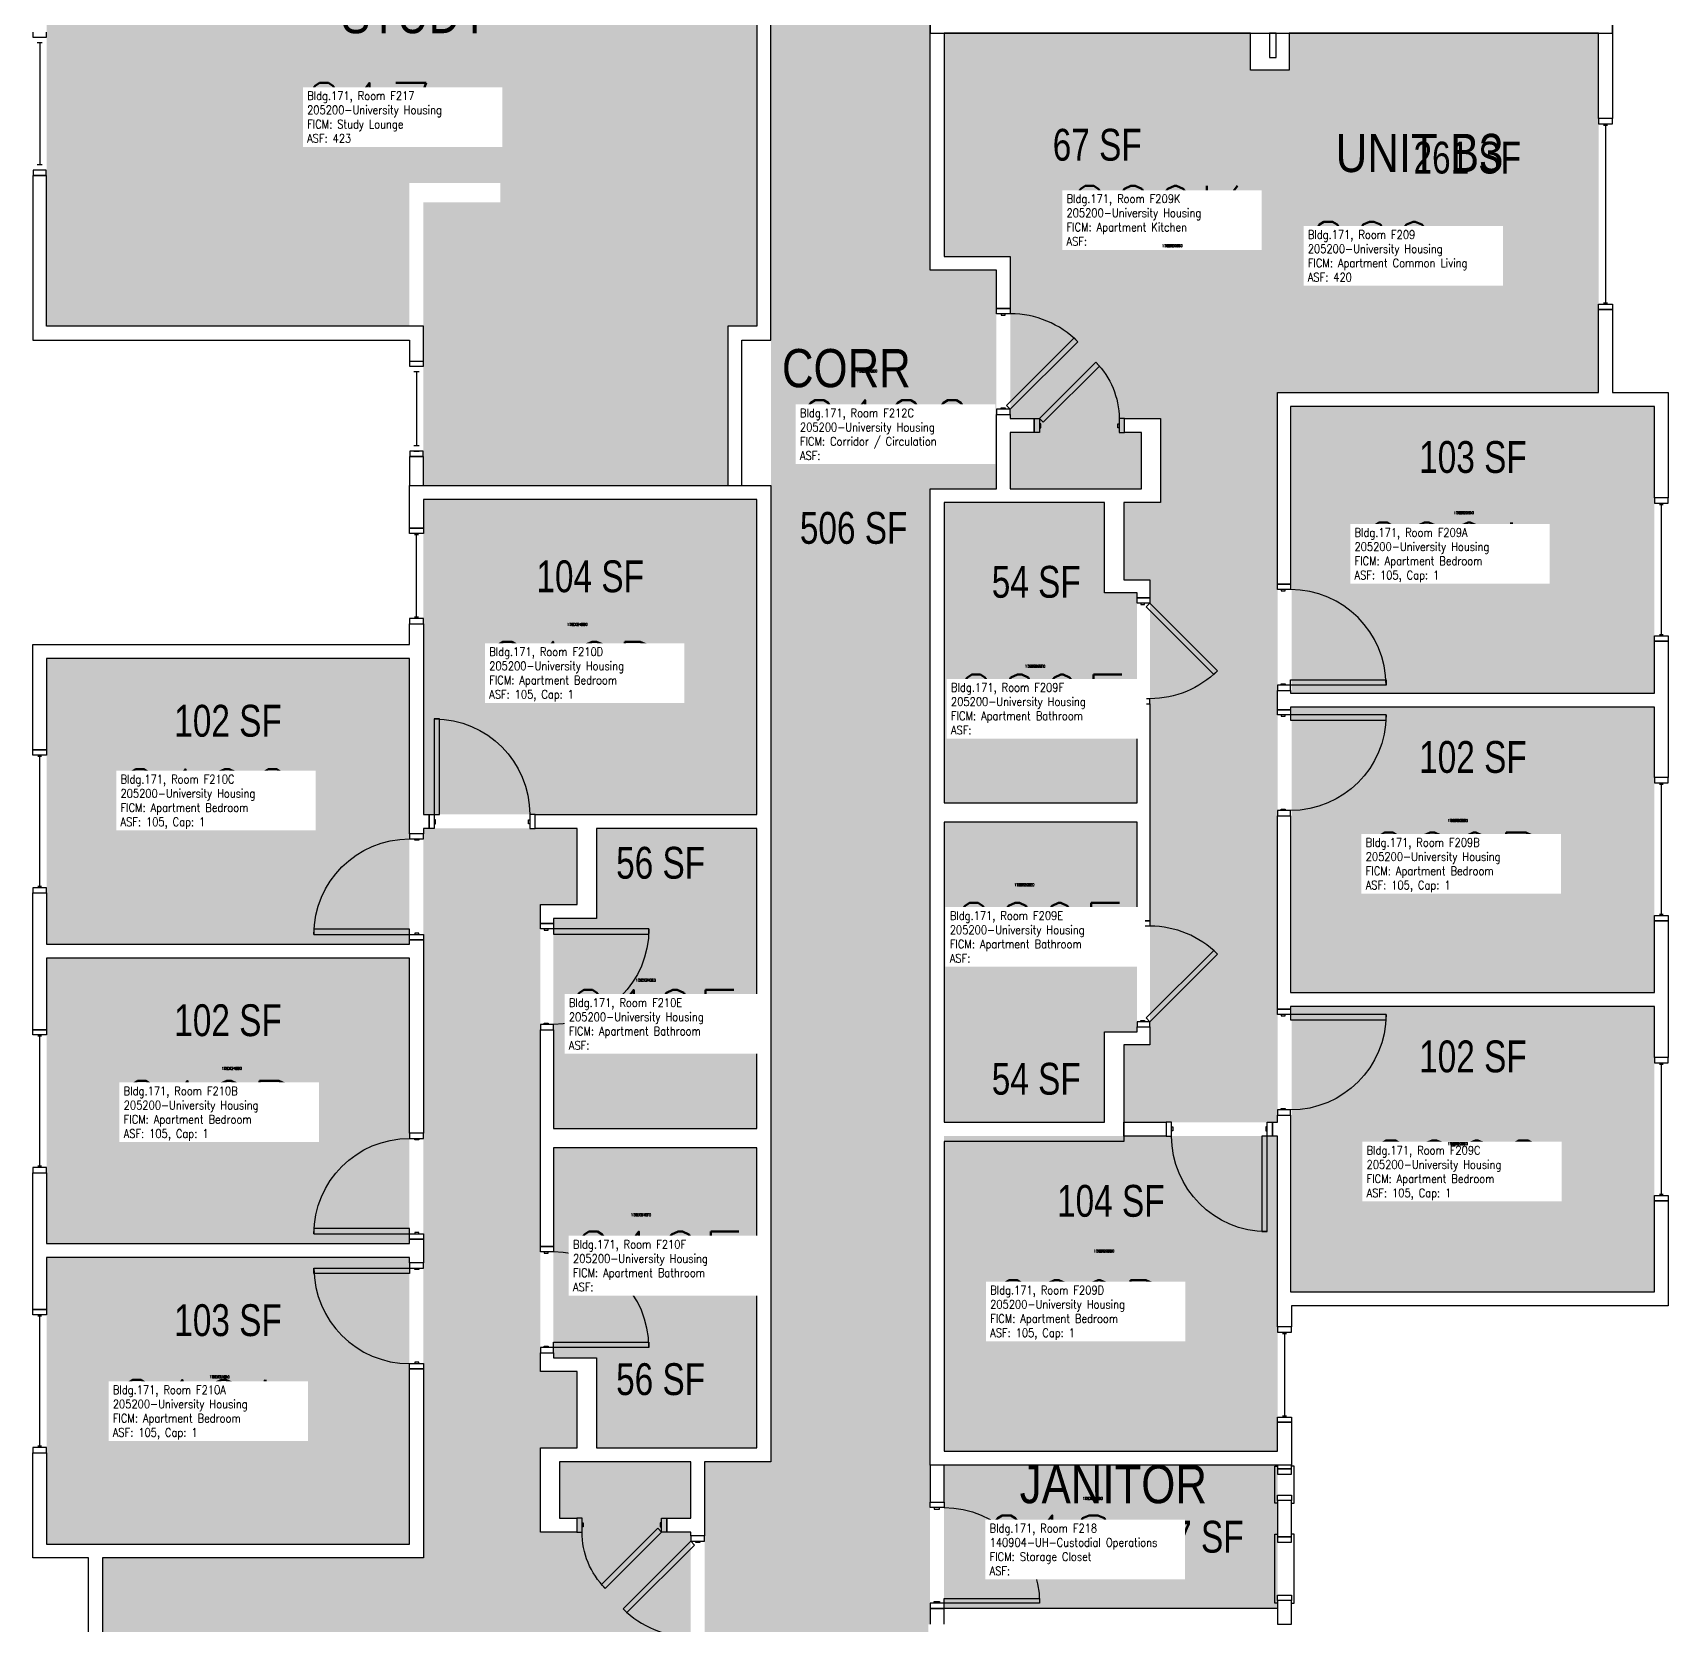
# Model space of a CAD drawing. Header units: inches. Extents: x -93 to 1642, y -75 to 1661.
# Drawn here: x 1026 to 1642, y 353 to 953 of the extents above; entities that cross this region are included whole.
import ezdxf
from ezdxf.enums import TextEntityAlignment as Align

# ---------------------------------------------------------------- set-up
doc = ezdxf.new("R2010")
doc.units = ezdxf.units.IN
doc.header["$LTSCALE"] = 96
doc.header["$MEASUREMENT"] = 0
for name, color, linetype in [('A-AREA-IDEN', 1, 'Continuous'), ('A-DOOR', 2, 'Continuous'), ('A-GLAZ', 1, 'Continuous'), ('A-IDEN-RNUM', 7, 'Continuous'), ('A-IDEN-SNUM', 4, 'Continuous'), ('A-IDEN-VNUM', 4, 'Continuous'), ('A-WALL', 5, 'Continuous'), ('AREA-TEXT', 3, 'Continuous'), ('Rooms-Category-Color', 7, 'Continuous'), ('Rooms-College-Color', 7, 'Continuous'), ('Rooms-Department-Color', 7, 'Continuous'), ('Rooms-Division-Color', 7, 'Continuous'), ('Rooms-Information', 7, 'Continuous')]:
    doc.layers.add(name, color=color, linetype=linetype)
doc.styles.add('AREA', font='arial.ttf', dxfattribs={"width": 0.75, "height": 12})
doc.styles.add('ROOMSNUMBER', font='txt.shx', dxfattribs={"height": 0.03})
doc.styles.add('ROOMVNUMBER', font='simplex.shx', dxfattribs={"width": 0.85})
doc.styles.get("Standard").update_dxf_attribs({"font": 'ARIALN.TTF'})

msp = doc.modelspace()

# ---------------------------------------------------------------- hatches: boundary and pattern name
h = msp.add_hatch()
h.set_pattern_fill('ANSI31', color=256, style=0)
h.set_pattern_definition([(225, (652.78165, 841.98048), (-0.088388348, 0.088388348), [])])
h.paths.add_polyline_path([(1236.73, 510.51), (1236.73, 451.78), (1245.94, 451.78), (1245.94, 510.51)], flags=9)
at = {"layer": 'Rooms-Category-Color', "true_color": 0xadadad}
msp.add_hatch(color=253, dxfattribs=at).paths.add_polyline_path([(1363.87, 211), (1303.88, 211), (1303.88, 332.39), (1278.88, 332.39), (1278.88, 414.72), (1303.88, 414.72), (1303.88, 1145.53), (1303.88, 1145.53), (1303.88, 1227.86), (1303.88, 1227.86), (1303.88, 1322.5), (1363.87, 1322.5), (1363.87, 1130.22), (1388.87, 1130.22), (1388.87, 1047.89), (1363.87, 1047.89), (1363.87, 863.86), (1388.87, 863.86), (1388.87, 781.53), (1363.87, 781.53), (1363.87, 353.5), (1363.25, 353.5), (1363.25, 244), (1363.87, 244), (1363.87, 243)])
at = {"layer": 'Rooms-Category-Color', "true_color": 0x728ef3}
for points in [[(1030.88, 1051.5), (1030.88, 842.75), (1167.63, 842.75), (1167.63, 896.75), (1201.88, 896.75), (1201.88, 889.5), (1172.88, 889.5), (1172.88, 782.75), (1287.63, 782.75), (1287.63, 842.75), (1298.63, 842.75), (1298.63, 1037.16), (1274.63, 1037.16), (1274.63, 1051.5)], [(1484.62, 953.25), (1369.12, 953.25), (1369.12, 869.11), (1484.62, 869.11)], [(1615.87, 953.25), (1615.87, 817.75), (1494.87, 817.75), (1494.87, 542.75), (1436.87, 542.75), (1436.87, 571.87), (1446.75, 571.87), (1446.75, 747.16), (1436.87, 747.16), (1436.87, 776.28), (1450.75, 776.28), (1450.75, 807.98), (1437.12, 807.98), (1437.12, 802.73), (1443.5, 802.73), (1443.5, 781.53), (1394.12, 781.53), (1394.12, 802.73), (1403.12, 802.73), (1403.12, 807.98), (1394.12, 807.98), (1394.12, 869.11), (1484.62, 869.11), (1484.62, 939.25), (1499.25, 939.25), (1499.25, 953.25)], [(1636.87, 704.5), (1636.87, 812.5), (1500.12, 812.5), (1500.12, 704.5), (1636.43, 704.51)], [(1298.63, 777.49), (1172.88, 777.5), (1172.88, 658.75), (1298.63, 658.75)], [(1369.12, 663.15), (1369.12, 776.28), (1429.62, 776.28), (1429.62, 742.28), (1441.87, 742.28), (1441.87, 663.14)], [(1030.88, 609.87), (1030.88, 717.5), (1167.63, 717.5), (1167.61, 609.86), (1031.32, 609.86)], [(1636.87, 591.62), (1636.87, 699.25), (1500.14, 699.26), (1500.12, 591.62), (1636.43, 591.64)], [(1051.88, 243), (1051.88, 378.5), (1172.88, 378.5), (1172.88, 653.5), (1230.88, 653.5), (1230.88, 624.75), (1217, 624.75), (1217, 448.72), (1230.88, 448.72), (1230.88, 419.97), (1217, 419.97), (1217, 388.27), (1230.63, 388.27), (1230.63, 393.52), (1224.25, 393.52), (1224.25, 414.72), (1273.63, 414.72), (1273.63, 393.52), (1264.63, 393.52), (1264.63, 388.27), (1273.63, 388.27), (1273.63, 327.14), (1183.13, 327.14), (1183.13, 257), (1168.5, 257), (1168.5, 243)], [(1221.88, 619.49), (1221.88, 540.36), (1298.63, 540.36), (1298.63, 653.49), (1238.13, 653.5), (1238.13, 619.5)], [(1441.87, 576.75), (1441.87, 655.89), (1369.12, 655.89), (1369.12, 542.76), (1429.62, 542.75), (1429.62, 576.75)], [(1030.88, 604.62), (1030.88, 497), (1167.61, 496.99), (1167.63, 604.62), (1031.32, 604.61)], [(1636.87, 586.37), (1636.87, 478.75), (1500.12, 478.75), (1500.14, 586.39), (1636.43, 586.39)], [(1369.12, 418.76), (1494.87, 418.75), (1494.87, 537.5), (1369.12, 537.5)], [(1298.63, 533.09), (1298.63, 419.97), (1238.13, 419.97), (1238.13, 453.97), (1221.88, 453.97), (1221.88, 533.11)], [(1030.88, 491.75), (1030.88, 383.75), (1167.63, 383.75), (1167.63, 491.75), (1031.32, 491.74)], [(1369.12, 413.5), (1494.87, 413.5), (1494.87, 359.5), (1369.12, 359.5)]]:
    msp.add_hatch(color=171, dxfattribs=at).paths.add_polyline_path(points)
at = {"layer": 'Rooms-College-Color', "true_color": 0xadadad}
for points in [[(1363.87, 211), (1303.88, 211), (1303.88, 332.39), (1278.88, 332.39), (1278.88, 414.72), (1303.88, 414.72), (1303.88, 1145.53), (1303.88, 1145.53), (1303.88, 1227.86), (1303.88, 1227.86), (1303.88, 1322.5), (1363.87, 1322.5), (1363.87, 1130.22), (1388.87, 1130.22), (1388.87, 1047.89), (1363.87, 1047.89), (1363.87, 863.86), (1388.87, 863.86), (1388.87, 781.53), (1363.87, 781.53), (1363.87, 353.5), (1363.25, 353.5), (1363.25, 244), (1363.87, 244), (1363.87, 243)], [(1030.88, 1051.5), (1030.88, 842.75), (1167.63, 842.75), (1167.63, 896.75), (1201.88, 896.75), (1201.88, 889.5), (1172.88, 889.5), (1172.88, 782.75), (1287.63, 782.75), (1287.63, 842.75), (1298.63, 842.75), (1298.63, 1037.16), (1274.63, 1037.16), (1274.63, 1051.5)], [(1484.62, 953.25), (1369.12, 953.25), (1369.12, 869.11), (1484.62, 869.11)], [(1615.87, 953.25), (1615.87, 817.75), (1494.87, 817.75), (1494.87, 542.75), (1436.87, 542.75), (1436.87, 571.87), (1446.75, 571.87), (1446.75, 747.16), (1436.87, 747.16), (1436.87, 776.28), (1450.75, 776.28), (1450.75, 807.98), (1437.12, 807.98), (1437.12, 802.73), (1443.5, 802.73), (1443.5, 781.53), (1394.12, 781.53), (1394.12, 802.73), (1403.12, 802.73), (1403.12, 807.98), (1394.12, 807.98), (1394.12, 869.11), (1484.62, 869.11), (1484.62, 939.25), (1499.25, 939.25), (1499.25, 953.25)], [(1636.87, 704.5), (1636.87, 812.5), (1500.12, 812.5), (1500.12, 704.5), (1636.43, 704.51)], [(1298.63, 777.49), (1172.88, 777.5), (1172.88, 658.75), (1298.63, 658.75)], [(1369.12, 663.15), (1369.12, 776.28), (1429.62, 776.28), (1429.62, 742.28), (1441.87, 742.28), (1441.87, 663.14)], [(1030.88, 609.87), (1030.88, 717.5), (1167.63, 717.5), (1167.61, 609.86), (1031.32, 609.86)], [(1636.87, 591.62), (1636.87, 699.25), (1500.14, 699.26), (1500.12, 591.62), (1636.43, 591.64)], [(1051.88, 243), (1051.88, 378.5), (1172.88, 378.5), (1172.88, 653.5), (1230.88, 653.5), (1230.88, 624.75), (1217, 624.75), (1217, 448.72), (1230.88, 448.72), (1230.88, 419.97), (1217, 419.97), (1217, 388.27), (1230.63, 388.27), (1230.63, 393.52), (1224.25, 393.52), (1224.25, 414.72), (1273.63, 414.72), (1273.63, 393.52), (1264.63, 393.52), (1264.63, 388.27), (1273.63, 388.27), (1273.63, 327.14), (1183.13, 327.14), (1183.13, 257), (1168.5, 257), (1168.5, 243)], [(1221.88, 619.49), (1221.88, 540.36), (1298.63, 540.36), (1298.63, 653.49), (1238.13, 653.5), (1238.13, 619.5)], [(1441.87, 576.75), (1441.87, 655.89), (1369.12, 655.89), (1369.12, 542.76), (1429.62, 542.75), (1429.62, 576.75)], [(1030.88, 604.62), (1030.88, 497), (1167.61, 496.99), (1167.63, 604.62), (1031.32, 604.61)], [(1636.87, 586.37), (1636.87, 478.75), (1500.12, 478.75), (1500.14, 586.39), (1636.43, 586.39)], [(1369.12, 418.76), (1494.87, 418.75), (1494.87, 537.5), (1369.12, 537.5)], [(1298.63, 533.09), (1298.63, 419.97), (1238.13, 419.97), (1238.13, 453.97), (1221.88, 453.97), (1221.88, 533.11)], [(1030.88, 491.75), (1030.88, 383.75), (1167.63, 383.75), (1167.63, 491.75), (1031.32, 491.74)], [(1369.12, 413.5), (1494.87, 413.5), (1494.87, 359.5), (1369.12, 359.5)]]:
    msp.add_hatch(color=253, dxfattribs=at).paths.add_polyline_path(points)
at = {"layer": 'Rooms-Department-Color', "true_color": 0xacacac}
msp.add_hatch(color=253, dxfattribs=at).paths.add_polyline_path([(1363.87, 211), (1303.88, 211), (1303.88, 332.39), (1278.88, 332.39), (1278.88, 414.72), (1303.88, 414.72), (1303.88, 1145.53), (1303.88, 1145.53), (1303.88, 1227.86), (1303.88, 1227.86), (1303.88, 1322.5), (1363.87, 1322.5), (1363.87, 1130.22), (1388.87, 1130.22), (1388.87, 1047.89), (1363.87, 1047.89), (1363.87, 863.86), (1388.87, 863.86), (1388.87, 781.53), (1363.87, 781.53), (1363.87, 353.5), (1363.25, 353.5), (1363.25, 244), (1363.87, 244), (1363.87, 243)])
at = {"layer": 'Rooms-Department-Color', "true_color": 0x604aed}
for points in [[(1030.88, 1051.5), (1030.88, 842.75), (1167.63, 842.75), (1167.63, 896.75), (1201.88, 896.75), (1201.88, 889.5), (1172.88, 889.5), (1172.88, 782.75), (1287.63, 782.75), (1287.63, 842.75), (1298.63, 842.75), (1298.63, 1037.16), (1274.63, 1037.16), (1274.63, 1051.5)], [(1484.62, 953.25), (1369.12, 953.25), (1369.12, 869.11), (1484.62, 869.11)], [(1615.87, 953.25), (1615.87, 817.75), (1494.87, 817.75), (1494.87, 542.75), (1436.87, 542.75), (1436.87, 571.87), (1446.75, 571.87), (1446.75, 747.16), (1436.87, 747.16), (1436.87, 776.28), (1450.75, 776.28), (1450.75, 807.98), (1437.12, 807.98), (1437.12, 802.73), (1443.5, 802.73), (1443.5, 781.53), (1394.12, 781.53), (1394.12, 802.73), (1403.12, 802.73), (1403.12, 807.98), (1394.12, 807.98), (1394.12, 869.11), (1484.62, 869.11), (1484.62, 939.25), (1499.25, 939.25), (1499.25, 953.25)], [(1636.87, 704.5), (1636.87, 812.5), (1500.12, 812.5), (1500.12, 704.5), (1636.43, 704.51)], [(1298.63, 777.49), (1172.88, 777.5), (1172.88, 658.75), (1298.63, 658.75)], [(1369.12, 663.15), (1369.12, 776.28), (1429.62, 776.28), (1429.62, 742.28), (1441.87, 742.28), (1441.87, 663.14)], [(1030.88, 609.87), (1030.88, 717.5), (1167.63, 717.5), (1167.61, 609.86), (1031.32, 609.86)], [(1636.87, 591.62), (1636.87, 699.25), (1500.14, 699.26), (1500.12, 591.62), (1636.43, 591.64)], [(1051.88, 243), (1051.88, 378.5), (1172.88, 378.5), (1172.88, 653.5), (1230.88, 653.5), (1230.88, 624.75), (1217, 624.75), (1217, 448.72), (1230.88, 448.72), (1230.88, 419.97), (1217, 419.97), (1217, 388.27), (1230.63, 388.27), (1230.63, 393.52), (1224.25, 393.52), (1224.25, 414.72), (1273.63, 414.72), (1273.63, 393.52), (1264.63, 393.52), (1264.63, 388.27), (1273.63, 388.27), (1273.63, 327.14), (1183.13, 327.14), (1183.13, 257), (1168.5, 257), (1168.5, 243)], [(1221.88, 619.49), (1221.88, 540.36), (1298.63, 540.36), (1298.63, 653.49), (1238.13, 653.5), (1238.13, 619.5)], [(1441.87, 576.75), (1441.87, 655.89), (1369.12, 655.89), (1369.12, 542.76), (1429.62, 542.75), (1429.62, 576.75)], [(1030.88, 604.62), (1030.88, 497), (1167.61, 496.99), (1167.63, 604.62), (1031.32, 604.61)], [(1636.87, 586.37), (1636.87, 478.75), (1500.12, 478.75), (1500.14, 586.39), (1636.43, 586.39)], [(1369.12, 418.76), (1494.87, 418.75), (1494.87, 537.5), (1369.12, 537.5)], [(1298.63, 533.09), (1298.63, 419.97), (1238.13, 419.97), (1238.13, 453.97), (1221.88, 453.97), (1221.88, 533.11)], [(1030.88, 491.75), (1030.88, 383.75), (1167.63, 383.75), (1167.63, 491.75), (1031.32, 491.74)], [(1369.12, 413.5), (1494.87, 413.5), (1494.87, 359.5), (1369.12, 359.5)]]:
    msp.add_hatch(color=173, dxfattribs=at).paths.add_polyline_path(points)
at = {"layer": 'Rooms-Division-Color', "true_color": 0xadadad}
msp.add_hatch(color=253, dxfattribs=at).paths.add_polyline_path([(1363.87, 211), (1303.88, 211), (1303.88, 332.39), (1278.88, 332.39), (1278.88, 414.72), (1303.88, 414.72), (1303.88, 1145.53), (1303.88, 1145.53), (1303.88, 1227.86), (1303.88, 1227.86), (1303.88, 1322.5), (1363.87, 1322.5), (1363.87, 1130.22), (1388.87, 1130.22), (1388.87, 1047.89), (1363.87, 1047.89), (1363.87, 863.86), (1388.87, 863.86), (1388.87, 781.53), (1363.87, 781.53), (1363.87, 353.5), (1363.25, 353.5), (1363.25, 244), (1363.87, 244), (1363.87, 243)])
at = {"layer": 'Rooms-Division-Color', "true_color": 0x604aed}
for points in [[(1030.88, 1051.5), (1030.88, 842.75), (1167.63, 842.75), (1167.63, 896.75), (1201.88, 896.75), (1201.88, 889.5), (1172.88, 889.5), (1172.88, 782.75), (1287.63, 782.75), (1287.63, 842.75), (1298.63, 842.75), (1298.63, 1037.16), (1274.63, 1037.16), (1274.63, 1051.5)], [(1484.62, 953.25), (1369.12, 953.25), (1369.12, 869.11), (1484.62, 869.11)], [(1615.87, 953.25), (1615.87, 817.75), (1494.87, 817.75), (1494.87, 542.75), (1436.87, 542.75), (1436.87, 571.87), (1446.75, 571.87), (1446.75, 747.16), (1436.87, 747.16), (1436.87, 776.28), (1450.75, 776.28), (1450.75, 807.98), (1437.12, 807.98), (1437.12, 802.73), (1443.5, 802.73), (1443.5, 781.53), (1394.12, 781.53), (1394.12, 802.73), (1403.12, 802.73), (1403.12, 807.98), (1394.12, 807.98), (1394.12, 869.11), (1484.62, 869.11), (1484.62, 939.25), (1499.25, 939.25), (1499.25, 953.25)], [(1636.87, 704.5), (1636.87, 812.5), (1500.12, 812.5), (1500.12, 704.5), (1636.43, 704.51)], [(1298.63, 777.49), (1172.88, 777.5), (1172.88, 658.75), (1298.63, 658.75)], [(1369.12, 663.15), (1369.12, 776.28), (1429.62, 776.28), (1429.62, 742.28), (1441.87, 742.28), (1441.87, 663.14)], [(1030.88, 609.87), (1030.88, 717.5), (1167.63, 717.5), (1167.61, 609.86), (1031.32, 609.86)], [(1636.87, 591.62), (1636.87, 699.25), (1500.14, 699.26), (1500.12, 591.62), (1636.43, 591.64)], [(1051.88, 243), (1051.88, 378.5), (1172.88, 378.5), (1172.88, 653.5), (1230.88, 653.5), (1230.88, 624.75), (1217, 624.75), (1217, 448.72), (1230.88, 448.72), (1230.88, 419.97), (1217, 419.97), (1217, 388.27), (1230.63, 388.27), (1230.63, 393.52), (1224.25, 393.52), (1224.25, 414.72), (1273.63, 414.72), (1273.63, 393.52), (1264.63, 393.52), (1264.63, 388.27), (1273.63, 388.27), (1273.63, 327.14), (1183.13, 327.14), (1183.13, 257), (1168.5, 257), (1168.5, 243)], [(1221.88, 619.49), (1221.88, 540.36), (1298.63, 540.36), (1298.63, 653.49), (1238.13, 653.5), (1238.13, 619.5)], [(1441.87, 576.75), (1441.87, 655.89), (1369.12, 655.89), (1369.12, 542.76), (1429.62, 542.75), (1429.62, 576.75)], [(1030.88, 604.62), (1030.88, 497), (1167.61, 496.99), (1167.63, 604.62), (1031.32, 604.61)], [(1636.87, 586.37), (1636.87, 478.75), (1500.12, 478.75), (1500.14, 586.39), (1636.43, 586.39)], [(1369.12, 418.76), (1494.87, 418.75), (1494.87, 537.5), (1369.12, 537.5)], [(1298.63, 533.09), (1298.63, 419.97), (1238.13, 419.97), (1238.13, 453.97), (1221.88, 453.97), (1221.88, 533.11)], [(1030.88, 491.75), (1030.88, 383.75), (1167.63, 383.75), (1167.63, 491.75), (1031.32, 491.74)], [(1369.12, 413.5), (1494.87, 413.5), (1494.87, 359.5), (1369.12, 359.5)]]:
    msp.add_hatch(color=173, dxfattribs=at).paths.add_polyline_path(points)

# ---------------------------------------------------------------- linework, layer by layer
at = {"layer": 'A-DOOR'}
for p, q in [((1363.87, 397.5), (1363.87, 399.5)), ((1363.87, 399.5), (1369.12, 399.5)), ((1369.12, 397.5), (1363.87, 397.5)), ((1365.37, 397.5), (1365.37, 396.87)), ((1367.37, 397.5), (1365.37, 397.5)), ((1365.37, 396.87), (1367.37, 396.87)), ((1367.37, 396.87), (1367.37, 397.5)), ((1369.12, 399.5), (1369.12, 397.5)), ((1363.87, 361.5), (1363.87, 359.5)), ((1369.12, 361.5), (1363.87, 361.5)), ((1363.87, 359.5), (1369.12, 359.5)), ((1365.37, 361.5), (1365.37, 362.12)), ((1365.37, 362.12), (1367.37, 362.12)), ((1367.37, 361.5), (1365.37, 361.5)), ((1367.37, 362.12), (1367.37, 361.5)), ((1369.12, 361.5), (1369.12, 363.25)), ((1369.12, 363.25), (1405.12, 363.25)), ((1405.12, 361.5), (1369.12, 361.5)), ((1369.12, 359.5), (1369.12, 361.5)), ((1405.12, 363.25), (1405.12, 361.5))]:
    msp.add_line(p, q, dxfattribs=at)
for points in [[(1388.87, 847.47), (1388.87, 849.47), (1394.12, 849.47), (1394.12, 847.47)], [(1390.62, 847.47), (1390.62, 846.97), (1392.12, 846.97), (1392.12, 847.47)], [(1394.12, 811.47), (1392.71, 812.88), (1418.17, 838.34), (1419.58, 836.92)], [(1405.12, 807.98), (1406.54, 806.57), (1427.75, 827.78), (1426.34, 829.19)], [(1388.87, 811.47), (1388.87, 809.47), (1394.12, 809.47), (1394.12, 811.47)], [(1390.62, 811.47), (1390.62, 811.97), (1392.12, 811.97), (1392.12, 811.47)], [(1405.12, 802.73), (1403.12, 802.73), (1403.12, 807.98), (1405.12, 807.98)], [(1435.12, 802.73), (1437.12, 802.73), (1437.12, 807.98), (1435.12, 807.98)], [(1405.12, 804.48), (1405.62, 804.48), (1405.62, 805.98), (1405.12, 805.98)], [(1435.12, 804.48), (1434.62, 804.48), (1434.62, 805.98), (1435.12, 805.98)], [(1441.87, 738.39), (1441.87, 740.39), (1446.75, 740.39), (1446.75, 738.39)], [(1494.87, 743.5), (1494.87, 745.5), (1499.75, 745.5), (1499.75, 743.5)], [(1496.25, 743.5), (1496.25, 743), (1497.75, 743), (1497.75, 743.5)], [(1443.25, 738.39), (1443.25, 737.89), (1444.75, 737.89), (1444.75, 738.39)], [(1446.75, 738.39), (1445.34, 736.98), (1470.79, 711.52), (1472.21, 712.93)], [(1499.75, 707.5), (1499.75, 709.5), (1535.75, 709.5), (1535.75, 707.5)], [(1443.25, 702.39), (1443.25, 702.89), (1444.75, 702.89), (1444.75, 702.39)], [(1494.87, 707.5), (1494.87, 705.5), (1499.75, 705.5), (1499.75, 707.5)], [(1496.25, 707.5), (1496.25, 708), (1497.75, 708), (1497.75, 707.5)], [(1441.87, 702.39), (1441.87, 700.39), (1446.75, 700.39), (1446.75, 702.39)], [(1494.87, 696.24), (1494.87, 698.24), (1499.75, 698.24), (1499.75, 696.24)], [(1177, 658.75), (1179, 658.75), (1179, 694.75), (1177, 694.75)], [(1496.25, 696.24), (1496.25, 695.74), (1497.75, 695.74), (1497.75, 696.24)], [(1499.75, 696.24), (1499.75, 694.24), (1535.75, 694.24), (1535.75, 696.24)], [(1494.87, 660.24), (1494.87, 658.24), (1499.75, 658.24), (1499.75, 660.24)], [(1496.25, 660.24), (1496.25, 660.74), (1497.75, 660.74), (1497.75, 660.24)], [(1177, 653.5), (1175, 653.5), (1175, 658.75), (1177, 658.75)], [(1177, 655.25), (1177.5, 655.25), (1177.5, 656.75), (1177, 656.75)], [(1213, 655.25), (1212.5, 655.25), (1212.5, 656.75), (1213, 656.75)], [(1213, 653.5), (1215, 653.5), (1215, 658.75), (1213, 658.75)], [(1172.88, 649.5), (1172.88, 651.5), (1167.63, 651.5), (1167.63, 649.5)], [(1171.13, 649.5), (1171.13, 649), (1169.63, 649), (1169.63, 649.5)], [(1217, 615.61), (1217, 617.61), (1221.88, 617.61), (1221.88, 615.61)], [(1441.87, 616.64), (1441.87, 618.64), (1446.75, 618.64), (1446.75, 616.64)], [(1443.25, 616.64), (1443.25, 616.14), (1444.75, 616.14), (1444.75, 616.64)], [(1167.63, 613.5), (1167.63, 615.5), (1131.63, 615.5), (1131.63, 613.5)], [(1172.88, 613.5), (1172.88, 611.5), (1167.63, 611.5), (1167.63, 613.5)], [(1171.13, 613.5), (1171.13, 614), (1169.63, 614), (1169.63, 613.5)], [(1218.38, 615.61), (1218.38, 615.11), (1219.88, 615.11), (1219.88, 615.61)], [(1221.88, 615.61), (1221.88, 613.61), (1257.88, 613.61), (1257.88, 615.61)], [(1446.75, 580.64), (1445.34, 582.05), (1470.79, 607.51), (1472.21, 606.1)], [(1217, 579.61), (1217, 577.61), (1221.88, 577.61), (1221.88, 579.61)], [(1218.38, 579.61), (1218.38, 580.11), (1219.88, 580.11), (1219.88, 579.61)], [(1441.87, 580.64), (1441.87, 578.64), (1446.75, 578.64), (1446.75, 580.64)], [(1443.25, 580.64), (1443.25, 581.14), (1444.75, 581.14), (1444.75, 580.64)], [(1494.87, 583.37), (1494.87, 585.37), (1499.75, 585.37), (1499.75, 583.37)], [(1496.25, 583.37), (1496.25, 582.87), (1497.75, 582.87), (1497.75, 583.37)], [(1499.75, 583.37), (1499.75, 581.37), (1535.75, 581.37), (1535.75, 583.37)], [(1454.88, 542.75), (1452.88, 542.75), (1452.88, 537.5), (1454.88, 537.5)], [(1490.88, 542.75), (1492.88, 542.75), (1492.88, 537.5), (1490.88, 537.5)], [(1494.87, 547.37), (1494.87, 545.37), (1499.75, 545.37), (1499.75, 547.37)], [(1496.25, 547.37), (1496.25, 547.87), (1497.75, 547.87), (1497.75, 547.37)], [(1172.88, 536.62), (1172.88, 538.62), (1167.63, 538.62), (1167.63, 536.62)], [(1171.13, 536.62), (1171.13, 536.12), (1169.63, 536.12), (1169.63, 536.62)], [(1454.88, 541), (1455.38, 541), (1455.38, 539.5), (1454.88, 539.5)], [(1490.88, 537.5), (1488.88, 537.5), (1488.88, 501.5), (1490.88, 501.5)], [(1490.88, 541), (1490.38, 541), (1490.38, 539.5), (1490.88, 539.5)], [(1167.63, 500.62), (1167.63, 502.62), (1131.63, 502.62), (1131.63, 500.62)], [(1172.88, 500.62), (1172.88, 498.62), (1167.63, 498.62), (1167.63, 500.62)], [(1171.13, 500.62), (1171.13, 501.12), (1169.63, 501.12), (1169.63, 500.62)], [(1217, 493.86), (1217, 495.86), (1221.88, 495.86), (1221.88, 493.86)], [(1218.38, 493.86), (1218.38, 493.36), (1219.88, 493.36), (1219.88, 493.86)], [(1167.63, 487.75), (1167.63, 485.75), (1131.63, 485.75), (1131.63, 487.75)], [(1172.88, 487.75), (1172.88, 489.75), (1167.63, 489.75), (1167.63, 487.75)], [(1171.13, 487.75), (1171.13, 487.25), (1169.63, 487.25), (1169.63, 487.75)], [(1217, 457.86), (1217, 455.86), (1221.88, 455.86), (1221.88, 457.86)], [(1218.38, 457.86), (1218.38, 458.36), (1219.88, 458.36), (1219.88, 457.86)], [(1221.88, 457.86), (1221.88, 459.86), (1257.88, 459.86), (1257.88, 457.86)], [(1172.88, 451.75), (1172.88, 449.75), (1167.63, 449.75), (1167.63, 451.75)], [(1171.13, 451.75), (1171.13, 452.25), (1169.63, 452.25), (1169.63, 451.75)], [(1232.67, 393.52), (1230.67, 393.52), (1230.67, 388.27), (1232.67, 388.27)], [(1232.67, 391.77), (1233.17, 391.77), (1233.17, 390.27), (1232.67, 390.27)], [(1262.67, 388.27), (1261.26, 389.68), (1240.05, 368.47), (1241.46, 367.05)], [(1262.67, 391.77), (1262.17, 391.77), (1262.17, 390.27), (1262.67, 390.27)], [(1262.67, 393.52), (1264.67, 393.52), (1264.67, 388.27), (1262.67, 388.27)], [(1273.63, 384.78), (1275.04, 383.37), (1249.58, 357.91), (1248.17, 359.32)], [(1278.88, 384.78), (1278.88, 386.78), (1273.63, 386.78), (1273.63, 384.78)], [(1277.13, 384.78), (1277.13, 384.28), (1275.63, 384.28), (1275.63, 384.78)]]:
    msp.add_lwpolyline(points, close=True, dxfattribs=at)
for centre, start, end in [((1394.12, 811.47), 45, 90), ((1499.75, 707.5), 0, 90), ((1446.75, 580.64), 45, 90), ((1221.88, 457.86), 0, 90), ((1167.63, 487.75), 180, 270), ((1273.63, 384.78), 225, 270)]:
    msp.add_arc(centre, 36, start, end, dxfattribs=at)
at = {"layer": 'A-DOOR', "extrusion": (0, 0, -1)}
for centre, radius, start, end in [((-1405.12, 807.98), 30, 135, 180), ((-1446.75, 738.39), 36, 225, 270), ((-1177, 658.75), 36, 90, 180), ((-1499.75, 696.24), 36, 180, 270), ((-1167.63, 613.5), 36, 0, 90), ((-1221.88, 615.61), 36, 180, 270), ((-1499.75, 583.37), 36, 180, 270), ((-1167.63, 500.62), 36, 0, 90), ((-1490.88, 537.5), 36, 270, 0), ((-1369.12, 361.5), 36, 90, 180), ((-1262.67, 388.27), 30, 315, 0)]:
    msp.add_arc(centre, radius, start, end, dxfattribs=at)
at = {"layer": 'A-GLAZ'}
for p, q in [((1025.75, 951.57), (1025.75, 953.57)), ((1030.75, 951.57), (1025.75, 951.57)), ((1029.25, 949.57), (1027.25, 949.57)), ((1028.25, 949.57), (1028.25, 903.57)), ((1030.75, 953.57), (1030.75, 951.57)), ((1617.75, 918.62), (1619.25, 918.62)), ((1618.5, 918.62), (1618.5, 851.62)), ((1025.75, 901.57), (1025.75, 899.57)), ((1030.75, 901.57), (1025.75, 901.57)), ((1029.25, 903.57), (1027.25, 903.57)), ((1030.75, 899.57), (1030.75, 901.57)), ((1025.75, 899.57), (1030.75, 899.57)), ((1617.75, 851.62), (1619.25, 851.62)), ((1167.75, 827.63), (1167.75, 829.63)), ((1167.75, 829.63), (1172.75, 829.63)), ((1172.75, 827.63), (1167.75, 827.63)), ((1171.25, 827.63), (1169.25, 827.63)), ((1172.75, 829.63), (1172.75, 827.63)), ((1171.25, 825.63), (1169.25, 825.63)), ((1170.25, 825.63), (1170.25, 797.63)), ((1167.75, 795.63), (1167.75, 793.63)), ((1172.75, 795.63), (1167.75, 795.63)), ((1171.25, 797.63), (1169.25, 797.63)), ((1169.25, 795.63), (1171.25, 795.63)), ((1172.75, 793.63), (1172.75, 795.63)), ((1167.75, 793.63), (1172.75, 793.63)), ((1638.75, 775.59), (1640.25, 775.59)), ((1639.5, 775.59), (1639.5, 726.59)), ((1171, 764.12), (1169.5, 764.12)), ((1170.25, 733.12), (1170.25, 764.12)), ((1171, 733.12), (1169.5, 733.12)), ((1638.75, 726.59), (1640.25, 726.59)), ((1029, 680.65), (1027.5, 680.65)), ((1028.25, 631.65), (1028.25, 680.65)), ((1638.75, 670.12), (1640.25, 670.12)), ((1639.5, 670.12), (1639.5, 621.12)), ((1029, 631.65), (1027.5, 631.65)), ((1638.75, 621.12), (1640.25, 621.12)), ((1029, 575.12), (1027.5, 575.12)), ((1028.25, 526.12), (1028.25, 575.12)), ((1638.75, 564.6), (1640.25, 564.6)), ((1639.5, 564.6), (1639.5, 515.6)), ((1029, 526.12), (1027.5, 526.12)), ((1638.75, 515.6), (1640.25, 515.6)), ((1029, 469.65), (1027.5, 469.65)), ((1028.25, 420.65), (1028.25, 469.65)), ((1496.75, 463.13), (1498.25, 463.13)), ((1497.5, 463.13), (1497.5, 432.13)), ((1496.75, 432.13), (1498.25, 432.13)), ((1029, 420.65), (1027.5, 420.65)), ((1493.87, 399.13), (1493.87, 413.13)), ((1493.87, 413.13), (1494.87, 413.13)), ((1501.12, 413.13), (1500.12, 413.13)), ((1501.12, 399.13), (1501.12, 413.13)), ((1500.12, 412.13), (1494.87, 412.13)), ((1494.87, 412.13), (1494.87, 410.13)), ((1494.87, 410.13), (1500.12, 410.13)), ((1500.12, 410.13), (1500.12, 412.13)), ((1494.87, 400.13), (1494.87, 402.13)), ((1494.87, 402.13), (1500.12, 402.13)), ((1500.12, 402.13), (1500.12, 400.13)), ((1494.87, 399.13), (1493.87, 399.13)), ((1500.12, 400.13), (1494.87, 400.13)), ((1500.12, 399.13), (1501.12, 399.13)), ((1493.87, 361.5), (1493.87, 387.5)), ((1493.87, 387.5), (1494.87, 387.5)), ((1500.12, 386.5), (1494.87, 386.5)), ((1494.87, 386.5), (1494.87, 384.5)), ((1494.87, 384.5), (1500.12, 384.5)), ((1501.12, 387.5), (1500.12, 387.5)), ((1500.12, 384.5), (1500.12, 386.5)), ((1501.12, 361.5), (1501.12, 387.5)), ((1494.87, 362.5), (1494.87, 364.5)), ((1494.87, 364.5), (1500.12, 364.5)), ((1500.12, 364.5), (1500.12, 362.5)), ((1494.87, 361.5), (1493.87, 361.5)), ((1500.12, 362.5), (1494.87, 362.5)), ((1500.12, 361.5), (1501.12, 361.5))]:
    msp.add_line(p, q, dxfattribs=at)
for points in [[(1621.12, 919.12), (1621.12, 921.12), (1615.87, 921.12), (1615.87, 919.12)], [(1621.12, 851.12), (1621.12, 849.12), (1615.87, 849.12), (1615.87, 851.12)], [(1642.12, 776.09), (1642.12, 778.09), (1636.87, 778.09), (1636.87, 776.09)], [(1167.63, 764.62), (1167.63, 766.62), (1172.88, 766.62), (1172.88, 764.62)], [(1167.63, 732.62), (1167.63, 730.62), (1172.88, 730.62), (1172.88, 732.62)], [(1642.12, 726.09), (1642.12, 724.09), (1636.87, 724.09), (1636.87, 726.09)], [(1025.63, 681.15), (1025.63, 683.15), (1030.88, 683.15), (1030.88, 681.15)], [(1642.12, 670.62), (1642.12, 672.62), (1636.87, 672.62), (1636.87, 670.62)], [(1025.63, 631.15), (1025.63, 629.15), (1030.88, 629.15), (1030.88, 631.15)], [(1642.12, 620.62), (1642.12, 618.62), (1636.87, 618.62), (1636.87, 620.62)], [(1025.63, 575.62), (1025.63, 577.62), (1030.88, 577.62), (1030.88, 575.62)], [(1642.12, 565.1), (1642.12, 567.1), (1636.87, 567.1), (1636.87, 565.1)], [(1025.63, 525.62), (1025.63, 523.62), (1030.88, 523.62), (1030.88, 525.62)], [(1642.12, 515.1), (1642.12, 513.1), (1636.87, 513.1), (1636.87, 515.1)], [(1025.63, 470.15), (1025.63, 472.15), (1030.88, 472.15), (1030.88, 470.15)], [(1500.12, 463.63), (1500.12, 465.63), (1494.87, 465.63), (1494.87, 463.63)], [(1500.12, 431.63), (1500.12, 429.63), (1494.87, 429.63), (1494.87, 431.63)], [(1025.63, 420.15), (1025.63, 418.15), (1030.88, 418.15), (1030.88, 420.15)]]:
    msp.add_lwpolyline(points, close=True, dxfattribs=at)
at = {"layer": 'A-WALL'}
for p, q in [((1363.87, 1047.89), (1363.87, 953.25)), ((1298.63, 987.41), (1298.63, 842.75)), ((1303.88, 837.5), (1303.88, 987.41)), ((1621.12, 953.25), (1621.12, 990.61)), ((1363.87, 863.86), (1363.87, 958.5)), ((1621.12, 958.5), (1621.12, 921.12)), ((1363.87, 953.25), (1621.12, 953.25)), ((1369.12, 953.25), (1369.12, 869.11)), ((1484.62, 953.25), (1369.12, 953.25)), ((1484.62, 939.25), (1484.62, 953.25)), ((1494.37, 953.25), (1491.87, 953.25)), ((1491.87, 953.25), (1491.87, 944.12)), ((1494.37, 944.12), (1494.37, 953.25)), ((1615.87, 953.25), (1499.25, 953.25)), ((1499.25, 953.25), (1499.25, 939.25)), ((1615.87, 921.12), (1615.87, 953.25)), ((1491.87, 944.12), (1494.37, 944.12)), ((1499.25, 939.25), (1484.62, 939.25)), ((1621.12, 921.12), (1615.87, 921.12)), ((1025.63, 899.57), (1025.63, 837.5)), ((1030.88, 899.57), (1025.63, 899.57)), ((1030.88, 842.75), (1030.88, 899.57)), ((1388.87, 863.86), (1363.87, 863.86)), ((1369.12, 869.11), (1394.12, 869.11)), ((1388.87, 849.47), (1388.87, 863.86)), ((1394.12, 869.11), (1394.12, 849.47)), ((1394.12, 849.47), (1388.87, 849.47)), ((1615.87, 817.75), (1615.87, 849.12)), ((1615.87, 849.12), (1621.12, 849.12)), ((1621.12, 849.12), (1621.12, 817.75)), ((1172.88, 842.75), (1030.88, 842.75)), ((1172.88, 829.63), (1172.88, 842.75)), ((1287.63, 842.75), (1287.63, 782.75)), ((1298.63, 842.75), (1287.63, 842.75)), ((1025.63, 837.5), (1167.63, 837.5)), ((1167.63, 837.5), (1167.63, 829.63)), ((1292.88, 782.75), (1292.88, 837.5)), ((1292.88, 837.5), (1303.88, 837.5)), ((1167.63, 829.63), (1172.88, 829.63)), ((1494.87, 817.75), (1615.87, 817.75)), ((1494.87, 745.5), (1494.87, 817.75)), ((1621.12, 817.75), (1642.12, 817.75)), ((1642.12, 817.75), (1642.12, 778.09)), ((1388.87, 781.53), (1388.87, 809.47)), ((1388.87, 809.47), (1394.12, 809.47)), ((1394.12, 809.47), (1394.12, 807.98)), ((1394.12, 807.98), (1403.12, 807.98)), ((1403.12, 807.98), (1403.12, 802.73)), ((1437.12, 807.98), (1450.75, 807.98)), ((1437.12, 802.73), (1437.12, 807.98)), ((1450.75, 807.98), (1450.75, 776.28)), ((1636.87, 812.5), (1499.75, 812.5)), ((1499.75, 812.5), (1499.75, 745.5)), ((1636.87, 778.09), (1636.87, 812.5)), ((1403.12, 802.73), (1394.12, 802.73)), ((1394.12, 802.73), (1394.12, 781.53)), ((1443.5, 802.73), (1437.12, 802.73)), ((1443.5, 781.53), (1443.5, 802.73)), ((1167.63, 793.63), (1167.63, 782.75)), ((1172.88, 793.63), (1167.63, 793.63)), ((1172.88, 782.75), (1172.88, 793.63)), ((1167.63, 782.75), (1172.88, 782.75)), ((1167.63, 766.62), (1167.63, 782.75)), ((1167.63, 782.75), (1303.88, 782.75)), ((1172.88, 777.5), (1172.88, 766.62)), ((1298.63, 777.5), (1172.88, 777.5)), ((1287.63, 782.75), (1292.88, 782.75)), ((1298.63, 658.75), (1298.63, 777.5)), ((1303.88, 782.75), (1303.88, 654.12)), ((1363.87, 542.12), (1363.87, 781.53)), ((1363.87, 781.53), (1388.87, 781.53)), ((1394.12, 781.53), (1443.5, 781.53)), ((1642.12, 778.09), (1636.87, 778.09)), ((1369.12, 776.28), (1369.12, 663.14)), ((1429.62, 776.28), (1369.12, 776.28)), ((1429.62, 742.28), (1429.62, 776.28)), ((1436.87, 776.28), (1436.87, 747.16)), ((1450.75, 776.28), (1436.87, 776.28)), ((1172.88, 766.62), (1167.63, 766.62)), ((1436.87, 747.16), (1446.75, 747.16)), ((1446.75, 747.16), (1446.75, 740.39)), ((1441.87, 742.28), (1429.62, 742.28)), ((1441.87, 740.39), (1441.87, 742.28)), ((1446.75, 740.39), (1441.87, 740.39)), ((1499.75, 745.5), (1494.87, 745.5)), ((1167.63, 722.75), (1167.63, 730.62)), ((1167.63, 730.62), (1172.88, 730.62)), ((1172.88, 730.62), (1172.88, 722.12)), ((1025.63, 722.75), (1167.63, 722.75)), ((1025.63, 683.15), (1025.63, 722.75)), ((1172.88, 722.12), (1172.88, 658.75)), ((1636.87, 704.5), (1636.87, 724.09)), ((1636.87, 724.09), (1642.12, 724.09)), ((1642.12, 724.09), (1642.12, 672.62)), ((1167.63, 717.5), (1030.88, 717.5)), ((1030.88, 717.5), (1030.88, 683.15)), ((1167.63, 651.5), (1167.63, 717.5)), ((1494.87, 698.24), (1494.87, 705.5)), ((1494.87, 705.5), (1499.75, 705.5)), ((1499.75, 705.5), (1499.75, 704.5)), ((1499.75, 704.5), (1636.87, 704.5)), ((1441.87, 663.14), (1441.87, 700.39)), ((1441.87, 700.39), (1446.75, 700.39)), ((1446.75, 700.39), (1446.75, 618.64)), ((1499.75, 698.24), (1494.87, 698.24)), ((1636.87, 699.25), (1499.75, 699.25)), ((1499.75, 699.25), (1499.75, 698.24)), ((1636.87, 672.62), (1636.87, 699.25)), ((1030.88, 683.15), (1025.63, 683.15)), ((1642.12, 672.62), (1636.87, 672.62)), ((1369.12, 663.14), (1441.87, 663.14)), ((1172.88, 658.75), (1175, 658.75)), ((1172.88, 653.5), (1172.88, 651.5)), ((1175, 653.5), (1172.88, 653.5)), ((1175, 658.75), (1175, 653.5)), ((1215, 653.5), (1215, 658.75)), ((1215, 658.75), (1217.63, 658.75)), ((1217.63, 653.5), (1215, 653.5)), ((1217.63, 658.75), (1298.63, 658.75)), ((1230.88, 653.5), (1217.63, 653.5)), ((1230.88, 624.75), (1230.88, 653.5)), ((1298.63, 653.5), (1238.13, 653.5)), ((1238.13, 653.5), (1238.13, 619.5)), ((1298.63, 540.36), (1298.63, 653.5)), ((1303.88, 654.12), (1303.88, 414.72)), ((1441.87, 655.89), (1369.12, 655.89)), ((1369.12, 655.89), (1369.12, 542.75)), ((1441.87, 618.64), (1441.87, 655.89)), ((1494.87, 585.37), (1494.87, 658.24)), ((1494.87, 658.24), (1499.75, 658.24)), ((1499.75, 658.24), (1499.75, 591.62)), ((1172.88, 651.5), (1167.63, 651.5)), ((1025.63, 629.15), (1030.88, 629.15)), ((1025.63, 577.62), (1025.63, 629.15)), ((1030.88, 629.15), (1030.88, 609.87)), ((1217, 617.61), (1217, 624.75)), ((1217, 624.75), (1230.88, 624.75)), ((1221.88, 617.61), (1217, 617.61)), ((1221.88, 619.5), (1221.88, 617.61)), ((1238.13, 619.5), (1221.88, 619.5)), ((1446.75, 618.64), (1441.87, 618.64)), ((1636.87, 591.62), (1636.87, 618.62)), ((1636.87, 618.62), (1642.12, 618.62)), ((1642.12, 618.62), (1642.12, 567.1)), ((1167.63, 609.87), (1167.63, 611.5)), ((1167.63, 611.5), (1172.88, 611.5)), ((1172.88, 611.5), (1172.88, 538.62)), ((1030.88, 609.87), (1167.63, 609.87)), ((1167.63, 604.62), (1030.88, 604.62)), ((1030.88, 604.62), (1030.88, 577.62)), ((1167.63, 538.62), (1167.63, 604.62)), ((1499.75, 591.62), (1636.87, 591.62)), ((1636.87, 586.37), (1499.75, 586.37)), ((1499.75, 586.37), (1499.75, 585.37)), ((1636.87, 567.1), (1636.87, 586.37)), ((1499.75, 585.37), (1494.87, 585.37)), ((1030.88, 577.62), (1025.63, 577.62)), ((1217, 495.86), (1217, 577.61)), ((1217, 577.61), (1221.88, 577.61)), ((1221.88, 577.61), (1221.88, 540.36)), ((1429.62, 576.75), (1441.87, 576.75)), ((1429.62, 542.75), (1429.62, 576.75)), ((1441.87, 576.75), (1441.87, 578.64)), ((1441.87, 578.64), (1446.75, 578.64)), ((1446.75, 578.64), (1446.75, 571.87)), ((1446.75, 571.87), (1436.87, 571.87)), ((1436.87, 571.87), (1436.87, 535.5)), ((1642.12, 567.1), (1636.87, 567.1)), ((1369.12, 542.75), (1429.62, 542.75)), ((1436.87, 542.75), (1452.88, 542.75)), ((1436.87, 537.5), (1436.87, 542.75)), ((1452.88, 542.75), (1452.88, 537.5)), ((1492.88, 542.75), (1494.87, 542.75)), ((1492.88, 537.5), (1492.88, 542.75)), ((1494.87, 542.75), (1494.87, 545.37)), ((1494.87, 545.37), (1499.75, 545.37)), ((1499.75, 545.37), (1499.75, 478.75)), ((1172.88, 538.62), (1167.63, 538.62)), ((1221.88, 540.36), (1298.63, 540.36)), ((1363.87, 413.5), (1363.87, 542.12)), ((1452.88, 537.5), (1436.87, 537.5)), ((1494.87, 537.5), (1492.88, 537.5)), ((1494.87, 474.12), (1494.87, 537.5)), ((1221.88, 533.11), (1221.88, 495.86)), ((1298.63, 533.11), (1221.88, 533.11)), ((1298.63, 419.97), (1298.63, 533.11)), ((1369.12, 535.5), (1369.12, 418.75)), ((1436.87, 535.5), (1369.12, 535.5)), ((1025.63, 472.15), (1025.63, 523.62)), ((1025.63, 523.62), (1030.88, 523.62)), ((1030.88, 523.62), (1030.88, 497)), ((1636.87, 478.75), (1636.87, 513.1)), ((1636.87, 513.1), (1642.12, 513.1)), ((1642.12, 513.1), (1642.12, 473.5)), ((1030.88, 497), (1167.63, 497)), ((1167.63, 497), (1167.63, 498.62)), ((1167.63, 498.62), (1172.88, 498.62)), ((1172.88, 498.62), (1172.88, 489.75)), ((1221.88, 495.86), (1217, 495.86)), ((1030.88, 491.75), (1030.88, 472.15)), ((1167.63, 491.75), (1030.88, 491.75)), ((1167.63, 489.75), (1167.63, 491.75)), ((1172.88, 489.75), (1167.63, 489.75)), ((1499.75, 478.75), (1636.87, 478.75)), ((1030.88, 472.15), (1025.63, 472.15)), ((1494.87, 465.63), (1494.87, 474.12)), ((1642.12, 473.5), (1500.12, 473.5)), ((1500.12, 473.5), (1500.12, 465.63)), ((1500.12, 465.63), (1494.87, 465.63)), ((1217, 448.72), (1217, 455.86)), ((1217, 455.86), (1221.88, 455.86)), ((1221.88, 455.86), (1221.88, 453.97)), ((1221.88, 453.97), (1238.13, 453.97)), ((1238.13, 453.97), (1238.13, 419.97)), ((1167.63, 383.75), (1167.63, 449.75)), ((1167.63, 449.75), (1172.88, 449.75)), ((1172.88, 449.75), (1172.88, 378.5)), ((1230.88, 448.72), (1217, 448.72)), ((1230.88, 419.97), (1230.88, 448.72)), ((1494.87, 418.75), (1494.87, 429.63)), ((1494.87, 429.63), (1500.12, 429.63)), ((1500.12, 429.63), (1500.12, 413.5)), ((1217, 388.27), (1217, 419.97)), ((1217, 419.97), (1230.88, 419.97)), ((1238.13, 419.97), (1298.63, 419.97)), ((1025.63, 378.5), (1025.63, 418.15)), ((1025.63, 418.15), (1030.88, 418.15)), ((1030.88, 418.15), (1030.88, 383.75)), ((1224.25, 414.72), (1224.25, 393.52)), ((1273.63, 414.72), (1224.25, 414.72)), ((1273.63, 393.52), (1273.63, 414.72)), ((1278.88, 414.72), (1278.88, 386.78)), ((1303.88, 414.72), (1278.88, 414.72)), ((1369.12, 413.5), (1363.87, 413.5)), ((1363.87, 413.5), (1363.87, 399.5)), ((1500.12, 413.5), (1363.87, 413.5)), ((1369.12, 418.75), (1494.87, 418.75)), ((1369.12, 399.5), (1369.12, 413.5)), ((1494.87, 413.5), (1494.87, 412.13)), ((1500.12, 413.5), (1494.87, 413.5)), ((1500.12, 412.13), (1500.12, 413.5)), ((1494.87, 412.13), (1500.12, 412.13)), ((1363.87, 399.5), (1369.12, 399.5)), ((1494.87, 400.13), (1494.87, 386.5)), ((1500.12, 400.13), (1494.87, 400.13)), ((1500.12, 386.5), (1500.12, 400.13)), ((1224.25, 393.52), (1230.67, 393.52)), ((1230.67, 393.52), (1230.67, 388.27)), ((1264.67, 388.27), (1264.67, 393.52)), ((1264.67, 393.52), (1273.63, 393.52)), ((1030.88, 383.75), (1167.63, 383.75)), ((1230.67, 388.27), (1217, 388.27)), ((1273.63, 388.27), (1264.67, 388.27)), ((1273.63, 386.78), (1273.63, 388.27)), ((1278.88, 386.78), (1273.63, 386.78)), ((1494.87, 386.5), (1500.12, 386.5)), ((1046.63, 378.5), (1025.63, 378.5)), ((1046.63, 347.11), (1046.63, 378.5)), ((1172.88, 378.5), (1051.88, 378.5)), ((1051.88, 378.5), (1051.88, 347.11)), ((1369.12, 359.5), (1363.87, 359.5)), ((1363.87, 359.5), (1363.87, 353.5)), ((1494.87, 359.5), (1369.12, 359.5)), ((1369.12, 353.5), (1369.12, 359.5)), ((1494.87, 362.5), (1494.87, 353.5)), ((1500.12, 362.5), (1494.87, 362.5)), ((1500.12, 353.5), (1500.12, 362.5)), ((1494.87, 353.5), (1500.12, 353.5))]:
    msp.add_line(p, q, dxfattribs=at)

# ---------------------------------------------------------------- texts
at = {"layer": 'A-AREA-IDEN'}
for s, p in [('STUDY', (1169.81, 953.23)), ('UNIT B3', (1548.37, 900.89)), ('CORR', (1332.31, 819.78)), ('JANITOR', (1432.94, 399.13))]:
    msp.add_text(s, height=14.4, dxfattribs=at).set_placement(p, align=Align.CENTER)
at = {"layer": 'A-IDEN-RNUM', "style": 'ROOMSNUMBER', "width": 0.85}
for s, p in [('0217-00', (1163.9, 926.23)), ('0209-K0', (1455.18, 873.13)), ('0209-00', (1529.79, 870.76)), ('0212-C0', (1340.09, 825.86)), ('0209-A0', (1565.07, 772.46)), ('0210-D0', (1230.9, 730.38)), ('0209-F0', (1403.46, 714.62)), ('0210-C0', (1099.49, 671.36)), ('0209-B0', (1562.77, 656.41)), ('0209-E0', (1399.4, 632.23)), ('0210-E0', (1256.74, 596.28)), ('0210-B0', (1100.63, 563.04)), ('0209-C0', (1562.77, 534.62)), ('0210-F0', (1254.91, 507.82)), ('0209-D0', (1429.42, 494.18)), ('0210-A0', (1096.07, 446.75)), ('0218-00', (1425.15, 400.95))]:
    msp.add_text(s, height=1, dxfattribs=at).set_placement(p, align=Align.MIDDLE_CENTER)
at = {"layer": 'A-IDEN-SNUM', "style": 'ROOMSNUMBER', "width": 0.85}
for s, p in [('1710F21700', (1163.9, 926.23)), ('1710F209K0', (1455.18, 873.13)), ('1710F20900', (1529.79, 870.76)), ('1710F212C0', (1340.09, 825.86)), ('1710F209A0', (1565.07, 772.46)), ('1710F210D0', (1230.9, 730.38)), ('1710F209F0', (1403.46, 714.62)), ('1710F210C0', (1099.49, 671.36)), ('1710F209B0', (1562.77, 656.41)), ('1710F209E0', (1399.4, 632.23)), ('1710F210E0', (1256.74, 596.28)), ('1710F210B0', (1100.63, 563.04)), ('1710F209C0', (1562.77, 534.62)), ('1710F210F0', (1254.91, 507.82)), ('1710F209D0', (1429.42, 494.18)), ('1710F210A0', (1096.07, 446.75)), ('1710F21800', (1425.15, 400.95))]:
    msp.add_text(s, height=1, dxfattribs=at).set_placement(p, align=Align.MIDDLE_CENTER)
at = {"layer": 'A-IDEN-VNUM', "style": 'ROOMVNUMBER', "width": 0.85}
for s, p in [('217', (1151.81, 923.23)), ('209K', (1448.98, 884.41)), ('209', (1530.37, 870.89)), ('212C', (1347.15, 803.66)), ('209A', (1558.45, 757.53)), ('210D', (1229.57, 712.59)), ('209F', (1404.99, 700.2)), ('210C', (1091.04, 664.54)), ('209B', (1561.78, 640.69)), ('209E', (1404.53, 614.18)), ('210E', (1259.13, 581.38)), ('210B', (1091.8, 547.03)), ('209C', (1562.54, 524.66)), ('210F', (1260.7, 490.28)), ('209D', (1420.21, 471.95)), ('210A', (1088.6, 434.38)), ('218', (1409.08, 383.28))]:
    msp.add_text(s, height=22.5, dxfattribs=at).set_placement(p, align=Align.MIDDLE_CENTER)
at = {"layer": 'AREA-TEXT', "style": 'AREA', "width": 0.75}
for s, p in [('67 SF', (1426.87, 911.18)), ('261 SF', (1566.37, 906.33)), ('103 SF', (1568.5, 793.49)), ('506 SF', (1335.05, 766.77)), ('104 SF', (1235.75, 748.51)), ('54 SF', (1403.89, 746.44)), ('102 SF', (1099.25, 694.07)), ('102 SF', (1568.5, 680.43)), ('56 SF', (1262.31, 640.54)), ('102 SF', (1099.25, 581.19)), ('102 SF', (1568.5, 567.56)), ('54 SF', (1403.89, 559.12)), ('104 SF', (1432, 513.11)), ('103 SF', (1099.25, 468.13)), ('56 SF', (1262.3, 445.9)), ('47 SF', (1465.27, 386.5))]:
    msp.add_text(s, height=12, dxfattribs=at).set_placement(p, align=Align.MIDDLE_CENTER)

# ---------------------------------------------------------------- next in the draw order: texts
at = {"layer": 'Rooms-Information', "char_height": 3.2143, "width": 72, "attachment_point": 7, "style": 'ROOMVNUMBER', "bg_fill": 3, "box_fill_scale": 1.5, "bg_fill_color": 256, "bg_fill_true_color": 13158600, "bg_fill_transparency": 0}
for s, insert in [('Bldg.171, Room F217^M^J205200-University Housing^M^JFICM: Study Lounge^M^JASF: 423', (1129.05, 911.98)), ('Bldg.171, Room F209K^M^J205200-University Housing^M^JFICM: Apartment Kitchen^M^JASF: ', (1415.29, 873.16)), ('Bldg.171, Room F209^M^J205200-University Housing^M^JFICM: Apartment Common Living^M^JASF: 420', (1506.24, 859.64)), ('Bldg.171, Room F212C^M^J205200-University Housing^M^JFICM: Corridor / Circulation^M^JASF: ', (1314.82, 792.41)), ('Bldg.171, Room F209A^M^J205200-University Housing^M^JFICM: Apartment Bedroom^M^JASF: 105, Cap: 1', (1523.85, 746.28)), ('Bldg.171, Room F210D^M^J205200-University Housing^M^JFICM: Apartment Bedroom^M^JASF: 105, Cap: 1', (1197.69, 701.34)), ('Bldg.171, Room F209F^M^J205200-University Housing^M^JFICM: Apartment Bathroom^M^JASF: ', (1371.75, 688.95)), ('Bldg.171, Room F210C^M^J205200-University Housing^M^JFICM: Apartment Bedroom^M^JASF: 105, Cap: 1', (1058.71, 653.29)), ('Bldg.171, Room F209B^M^J205200-University Housing^M^JFICM: Apartment Bedroom^M^JASF: 105, Cap: 1', (1528.08, 629.44)), ('Bldg.171, Room F209E^M^J205200-University Housing^M^JFICM: Apartment Bathroom^M^JASF: ', (1371.29, 602.93)), ('Bldg.171, Room F210E^M^J205200-University Housing^M^JFICM: Apartment Bathroom^M^JASF: ', (1227.71, 570.13)), ('Bldg.171, Room F210B^M^J205200-University Housing^M^JFICM: Apartment Bedroom^M^JASF: 105, Cap: 1', (1059.92, 535.78)), ('Bldg.171, Room F209C^M^J205200-University Housing^M^JFICM: Apartment Bedroom^M^JASF: 105, Cap: 1', (1528.39, 513.41)), ('Bldg.171, Room F210F^M^J205200-University Housing^M^JFICM: Apartment Bathroom^M^JASF: ', (1229.28, 479.03)), ('Bldg.171, Room F209D^M^J205200-University Housing^M^JFICM: Apartment Bedroom^M^JASF: 105, Cap: 1', (1386.52, 460.7)), ('Bldg.171, Room F210A^M^J205200-University Housing^M^JFICM: Apartment Bedroom^M^JASF: 105, Cap: 1', (1055.81, 423.13)), ('Bldg.171, Room F218^M^J140904-UH-Custodial Operations^M^JFICM: Storage Closet^M^JASF: ', (1386.31, 372.03))]:
    msp.add_mtext(s, dxfattribs=dict(at, insert=insert))

doc.saveas('drawing.dxf')
